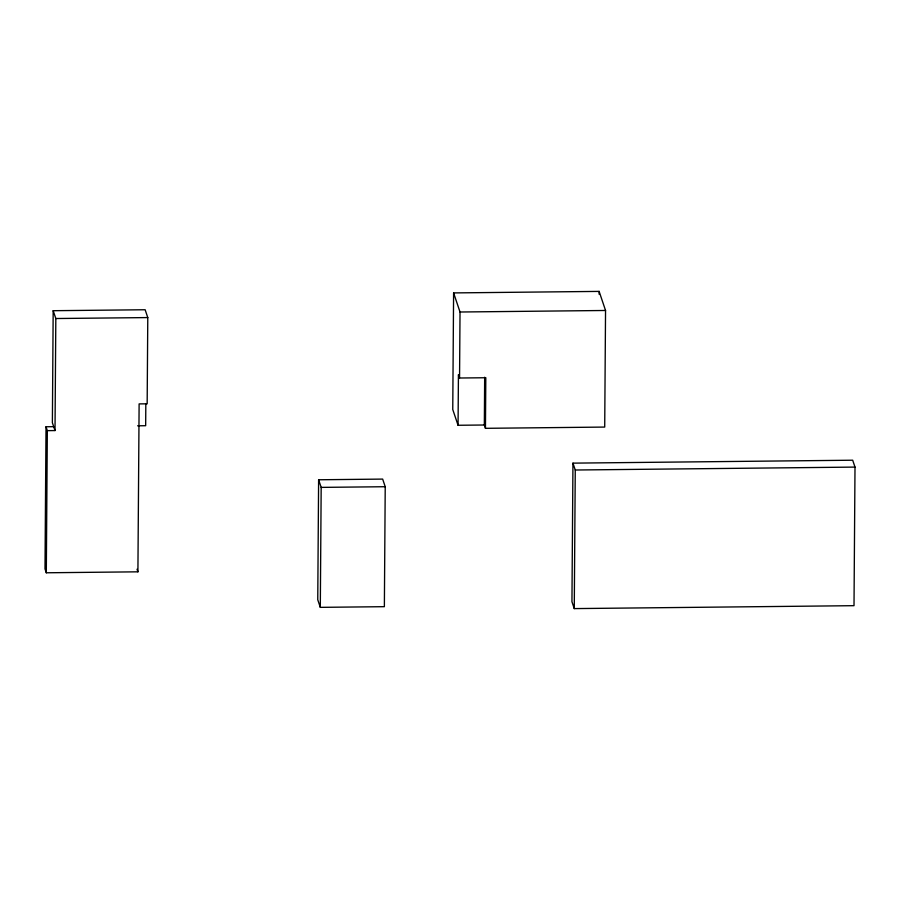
<?xml version="1.0" encoding="UTF-8"?>
<svg xmlns="http://www.w3.org/2000/svg" width="900" height="900" viewBox="0 0 900 900"><rect width="100%" height="100%" fill="white"/><g stroke="black" fill="none" stroke-linecap="round" stroke-linejoin="round"><path stroke-width="1.35" d="M46.024 426.757L45 568.89L46.305 572.783L137.914 571.826L139.118 403.897L147.161 403.819L147.78 317.576L145.136 309.746L53.179 310.702L52.38 422.73L55.012 430.56L47.329 430.65L46.024 426.757L53.708 426.679M46.305 572.783L47.329 430.65M55.012 430.56L55.822 318.532L53.179 310.702M145.822 403.999L145.665 425.711L137.621 425.801M318.611 479.767L317.756 599.738L320.31 607.354L384.368 606.679L385.223 486.72L382.657 479.093L318.611 479.767L321.176 487.384L320.31 607.354M453.6 292.916L452.756 409.511L458.066 425.272L484.335 425.002L485.449 428.321L604.71 427.072L605.543 310.478L599.13 291.397L453.6 292.916L460.024 312.007L459.551 378.011L485.809 377.741L485.449 428.321M458.066 425.272L458.426 374.692L459.551 378.011M484.335 425.002L484.673 377.235M572.951 463.14L571.95 601.729L574.267 608.602L854.01 605.678L855 467.089L852.683 460.215L572.951 463.14L575.257 470.014L574.267 608.602M599.107 294.21L599.13 291.397M460.024 312.007L605.543 310.478M55.822 318.532L147.78 317.576M575.257 470.014L855 467.089M321.176 487.384L385.223 486.72M137.036 569.227L137.914 571.826"/></g></svg>
